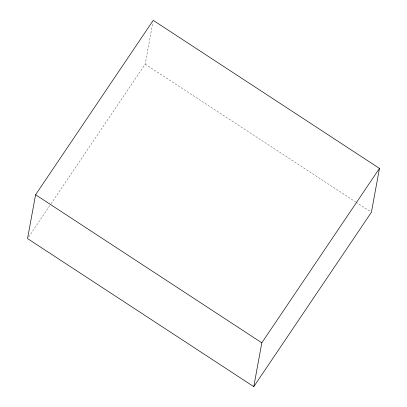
<?xml version="1.0" encoding="UTF-8"?>
<svg xmlns="http://www.w3.org/2000/svg" width="407" height="407" viewBox="0 0 407 407"><rect width="100%" height="100%" fill="white"/><g stroke="black" fill="none" stroke-linecap="round" stroke-linejoin="round"><path stroke-width="0.31" stroke-dasharray="2.04 1.53" d="M50.997 203.815L145.182 64.184L152.89 22.202M28.607 237.006L50.641 204.339M145.182 64.184L355.484 201.821M356.013 202.167L370.35 211.554"/><path stroke-width="0.61" d="M35.587 194.755L27.539 238.588L253.77 386.65L371.413 212.245L379.461 168.412L153.23 20.35L35.587 194.755L261.818 342.816L253.77 386.65M261.818 342.816L379.461 168.412"/></g></svg>
